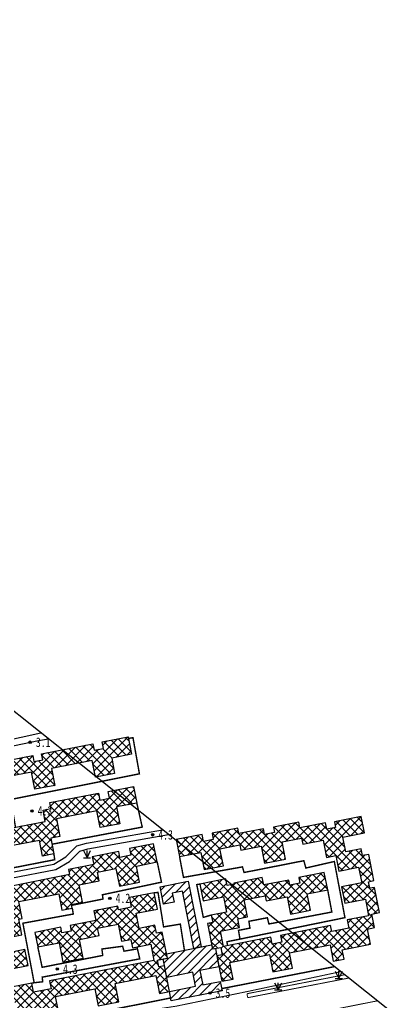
# Model space of a CAD drawing. Header units: metres. Extents: x 494039 to 619385, y 3351420 to 3402703.
# Drawn here: x 581446.4 to 581603.5, y 3397677.4 to 3398088.3 of the extents above; entities that cross this region are included whole.
import ezdxf
from ezdxf.enums import TextEntityAlignment as Align

# ---------------------------------------------------------------- set-up
doc = ezdxf.new("R2010")
doc.units = ezdxf.units.M
for name, pattern in [('2430', [0]), ('4440', [0]), ('8522', [0])]:
    doc.linetypes.add(name, pattern=pattern)
for name, color, linetype in [('210100', 130, 'Continuous'), ('310300', 8, 'Continuous'), ('310500', 8, 'Continuous'), ('380201', 8, '2430'), ('420500', 8, 'Continuous'), ('430600', 8, '4440'), ('720100', 8, 'Continuous'), ('760202', 8, '8522'), ('820200', 8, 'Continuous'), ('范围线', 8, 'Continuous')]:
    doc.layers.add(name, color=color, linetype=linetype)
pattern_1 = [(45, (0, 0), (-1.767766953, 1.767766953), []), (135, (0, 0), (-1.767766953, -1.767766953), [])]
pattern_2 = [(45, (0, 0), (-1.767766953, 1.767766953), [])]

# ---------------------------------------------------------------- blocks, each defined once
blk = doc.blocks.new('p_point')
for radius in [0.25, 0.2, 0.15, 0.1, 0.05]:
    blk.add_circle((0, 0), radius)
blk.add_point((0, 0))
blk = doc.blocks.new('gc124')
for p, q in [((-0.75, 1.5), (0, 0)), ((-0.75, 0), (0.75, 0)), ((0, 0), (0, 1.5)), ((0, 0), (0.75, 1.5))]:
    blk.add_line(p, q)
blk = doc.blocks.new('1-3&1-4')
at = {"layer": '310300', "linetype": 'Continuous'}
h = blk.add_hatch(dxfattribs=at)
h.set_pattern_fill('ANSI31', color=8, scale=20, style=0)
h.set_pattern_definition(pattern_2)
h.paths.add_polyline_path([(581519.2405, 3397700.0185), (581514.5472, 3397723.9793), (581510.2466, 3397723.137), (581511.0012, 3397719.2844), (581506.6269, 3397718.4276), (581505.1855, 3397725.7868), (581516.9056, 3397728.0824), (581522.2857, 3397700.615)])
h = blk.add_hatch(dxfattribs=at)
h.set_pattern_fill('ANSI31', color=8, scale=20, style=0)
h.set_pattern_definition(pattern_2)
h.paths.add_polyline_path([(581506.382, 3397695.6019), (581508.1663, 3397695.9514), (581507.8083, 3397697.7793), (581526.6707, 3397701.4739), (581527.0069, 3397699.7576), (581528.272, 3397700.0054), (581529.7739, 3397692.3374), (581521.8254, 3397690.7805), (581523.0138, 3397684.7136), (581530.3286, 3397686.1464), (581531.0991, 3397682.2124), (581509.8211, 3397678.0446), (581509.0483, 3397681.9897), (581520.0072, 3397684.1362), (581518.8597, 3397689.995), (581507.9007, 3397687.8484)])
at = {"layer": '310500', "linetype": 'Continuous'}
h = blk.add_hatch(dxfattribs=at)
h.set_pattern_fill('ANSI37', color=8, scale=20, style=0)
h.set_pattern_definition(pattern_1)
h.paths.add_polyline_path([(581451.8555, 3397780.6799), (581452.3577, 3397778.0883), (581456.0337, 3397778.8006), (581455.5429, 3397781.3333), (581477.0582, 3397785.5025), (581477.5683, 3397782.8698), (581481.4157, 3397783.6154), (581480.8848, 3397786.3551), (581491.7111, 3397788.453), (581493.1198, 3397781.1836), (581484.879, 3397779.5867), (581486.1297, 3397773.1321), (581478.0727, 3397771.5708), (581476.7223, 3397778.5394), (581459.7045, 3397775.2417), (581461.0826, 3397768.1301), (581452.6958, 3397766.505), (581451.3067, 3397773.6735), (581434.4315, 3397770.4035), (581435.8009, 3397763.3368), (581440.4853, 3397764.2446), (581441.8482, 3397757.2115), (581433.1991, 3397755.5355), (581434.5175, 3397748.7318), (581457.073, 3397753.1026), (581456.1579, 3397757.8251), (581459.4715, 3397758.4672), (581458.9962, 3397760.9198), (581479.3296, 3397764.86), (581479.8907, 3397761.9642), (581483.9593, 3397762.7526), (581483.4147, 3397765.5632), (581494.0684, 3397767.6276), (581495.396, 3397760.7767), (581486.9302, 3397759.1362), (581488.2985, 3397752.075), (581479.9974, 3397750.4664), (581478.6382, 3397757.4805), (581461.7436, 3397754.2067), (581463.1774, 3397746.8076), (581459.4434, 3397746.084), (581460.7149, 3397739.5225), (581455.9747, 3397738.6039), (581454.7053, 3397745.1549), (581438.2806, 3397741.9722), (581439.5148, 3397735.6033), (581434.8852, 3397734.7062), (581432.7856, 3397745.5416), (581434.0307, 3397745.7829), (581433.5169, 3397748.4345), (581430.0051, 3397747.754), (581427.892, 3397758.659), (581430.0863, 3397759.0842), (581429.4747, 3397762.2405), (581431.0623, 3397762.5481), (581428.9827, 3397773.2801), (581430.7851, 3397773.6294), (581430.2308, 3397776.4895)])
h = blk.add_hatch(dxfattribs=at)
h.set_pattern_fill('ANSI37', color=8, scale=20, style=0)
h.set_pattern_definition(pattern_1)
h.paths.add_polyline_path([(581530.9661, 3397686.2508), (581535.6434, 3397687.167), (581534.278, 3397694.1373), (581550.8633, 3397697.3859), (581552.2803, 3397690.152), (581560.5309, 3397691.7681), (581559.2768, 3397698.1707), (581576.2258, 3397701.4906), (581577.5685, 3397694.6357), (581582.0778, 3397695.519), (581581.3234, 3397699.3704), (581593.1889, 3397701.6945), (581591.9345, 3397708.0985), (581594.8107, 3397708.6619), (581593.698, 3397714.3427), (581596.8758, 3397714.9652), (581594.811, 3397725.5064), (581592.8364, 3397725.1196), (581592.2941, 3397727.8883), (581594.5781, 3397728.3357), (581592.4286, 3397739.31), (581589.8049, 3397738.7961), (581589.2501, 3397741.6281), (581582.8118, 3397740.367), (581581.6106, 3397746.4997), (581590.6412, 3397748.2685), (581589.2936, 3397755.1485), (581578.0602, 3397752.9481), (581578.526, 3397750.5703), (581574.9051, 3397749.8611), (581574.3832, 3397752.5259), (581563.634, 3397750.4204), (581563.1671, 3397752.804), (581552.5993, 3397750.734), (581553.0416, 3397748.4759), (581548.8682, 3397747.6585), (581548.402, 3397750.0384), (581538.0393, 3397748.0086), (581537.5993, 3397750.2552), (581526.8831, 3397748.1561), (581527.4035, 3397745.499), (581523.3209, 3397744.6994), (581522.7555, 3397747.5859), (581511.8791, 3397745.4554), (581513.2694, 3397738.3571), (581522.1461, 3397740.0958), (581523.5473, 3397732.9422), (581531.5877, 3397734.5171), (581530.1914, 3397741.6456), (581538.4477, 3397743.2628), (581538.8859, 3397741.0257), (581547.3465, 3397742.6829), (581548.7395, 3397735.5713), (581557.5367, 3397737.2945), (581556.1293, 3397744.4798), (581564.3224, 3397746.0846), (581564.8082, 3397743.6046), (581573.2853, 3397745.265), (581574.7016, 3397738.0345), (581578.612, 3397738.8004), (581579.8759, 3397732.3478), (581588.1931, 3397733.9769), (581589.4892, 3397727.3603), (581581.062, 3397725.7096), (581582.4066, 3397718.8452), (581591.0026, 3397720.5289), (581592.3516, 3397713.642), (581583.3557, 3397711.8799), (581584.0332, 3397708.4213), (581576.9735, 3397707.0385), (581576.4806, 3397709.555), (581555.5394, 3397705.4531), (581556.1065, 3397702.5582), (581552.0528, 3397701.7642), (581551.4889, 3397704.6431), (581531.6636, 3397700.7598), (581530.4101, 3397707.1595), (581538.3363, 3397708.7121), (581537.6273, 3397712.3315), (581541.7277, 3397713.1346), (581540.3307, 3397720.2667), (581549.1389, 3397721.992), (581549.5642, 3397719.8208), (581558.2577, 3397721.5236), (581559.6731, 3397714.2978), (581568.0262, 3397715.934), (581566.688, 3397722.7664), (581575.2458, 3397724.4426), (581573.8206, 3397731.7185), (581563.1569, 3397729.6297), (581563.6272, 3397727.2288), (581559.3855, 3397726.398), (581558.9574, 3397728.5836), (581548.4641, 3397726.5282), (581547.8641, 3397729.5918), (581536.0266, 3397727.2732), (581536.1025, 3397726.8856), (581533.1963, 3397726.3164), (581532.6667, 3397729.02), (581521.7305, 3397726.8779), (581523.0961, 3397719.9063), (581531.6364, 3397721.5791), (581532.8899, 3397715.1793), (581526.5296, 3397713.9334), (581527.1425, 3397710.8046), (581524.928, 3397710.3708), (581527.0069, 3397699.7576), (581530.4727, 3397700.4365), (581531.0755, 3397697.359), (581528.8748, 3397696.9279)])
h = blk.add_hatch(dxfattribs=at)
h.set_pattern_fill('ANSI37', color=8, scale=20, style=0)
h.set_pattern_definition(pattern_1)
h.paths.add_polyline_path([(581437.9521, 3397683.031), (581440.8061, 3397683.5901), (581441.854, 3397678.2398), (581444.1235, 3397678.6843), (581445.4005, 3397672.1644), (581457.9777, 3397674.6279), (581458.612, 3397671.3895), (581462.9006, 3397672.2296), (581461.3895, 3397679.9444), (581477.7689, 3397683.1527), (581479.1773, 3397675.9621), (581487.883, 3397677.6673), (581486.3782, 3397685.3498), (581503.3715, 3397688.6783), (581504.8429, 3397681.1665), (581509.0482, 3397681.9902), (581506.9531, 3397692.6864), (581504.6156, 3397692.2286), (581504.0446, 3397695.144), (581508.1663, 3397695.9514), (581506.0414, 3397706.7998), (581503.651, 3397706.3316), (581503.002, 3397709.645), (581496.3689, 3397708.3457), (581495.1314, 3397714.6634), (581504.0197, 3397716.4044), (581502.6801, 3397723.2432), (581492.2819, 3397721.2065), (581493.0664, 3397717.2013), (581487.7914, 3397716.168), (581487.4986, 3397717.6631), (581477.4264, 3397715.6902), (581478.207, 3397711.7051), (581467.4972, 3397709.6073), (581467.9617, 3397707.2358), (581464.0831, 3397706.4761), (581463.622, 3397708.8299), (581452.7828, 3397706.7068), (581453.976, 3397700.6151), (581462.8488, 3397702.353), (581464.4328, 3397694.2662), (581472.8886, 3397695.9225), (581471.3603, 3397703.7252), (581479.5881, 3397705.3368), (581478.9686, 3397708.4997), (581487.6133, 3397710.193), (581489.0236, 3397702.9927), (581492.9398, 3397703.7598), (581493.6214, 3397700.2801), (581501.2486, 3397701.7741), (581502.5799, 3397694.9776), (581458.8614, 3397686.4143), (581459.4995, 3397683.1565), (581452.1597, 3397681.7188), (581451.4162, 3397685.5148), (581442.877, 3397683.8422), (581441.4419, 3397691.1687), (581449.9055, 3397692.8265), (581448.5908, 3397699.5387), (581440.2641, 3397697.9077), (581439.0729, 3397703.9891), (581447.362, 3397705.6127), (581446.0615, 3397712.252), (581447.4488, 3397712.5238), (581446.0722, 3397719.5516), (581462.7427, 3397722.8169), (581464.0808, 3397715.9856), (581468.3997, 3397716.8316), (581468.0912, 3397718.4068), (581472.6456, 3397719.2989), (581471.2158, 3397726.5987), (581479.6107, 3397728.2431), (581478.9049, 3397731.8464), (581486.6693, 3397733.3672), (581488.1012, 3397726.0571), (581496.5187, 3397727.7059), (581495.2051, 3397734.4122), (581503.9339, 3397736.122), (581502.4406, 3397743.7457), (581492.3157, 3397741.7625), (581492.8672, 3397738.9469), (581488.3588, 3397738.0638), (581487.8934, 3397740.4399), (581476.7814, 3397738.2634), (581477.3996, 3397735.1073), (581466.8413, 3397733.0392), (581467.2747, 3397730.8264), (581442.2109, 3397725.917), (581442.6638, 3397723.605), (581438.8761, 3397722.8631), (581438.3957, 3397725.3153), (581427.6319, 3397723.2069), (581429.014, 3397716.1512), (581437.1815, 3397717.751), (581438.3981, 3397711.5396), (581435.0278, 3397710.8795), (581435.6548, 3397707.6782), (581433.2178, 3397707.2009), (581437.9521, 3397683.0311)])
at = {"layer": '210100', "color": 141, "linetype": 'Continuous', "flags": 128}
blk.add_lwpolyline([(581216.9453, 3397741.6712), (581228.7429, 3397744.0289), (581237.9901, 3397746.008), (581243.5266, 3397747.2522), (581256.4218, 3397750.264), (581263.7788, 3397752.0375), (581284.8422, 3397757.2235), (581289.4776, 3397758.2909), (581295.7291, 3397759.6205), (581304.0944, 3397761.2498), (581316.6812, 3397763.509), (581325.0869, 3397764.9459), (581371.3615, 3397772.6487), (581383.96, 3397774.861), (581392.3395, 3397776.4333), (581404.502, 3397778.9433), (581455.246, 3397790.1584)], dxfattribs=at)
at = {"layer": '310300', "color": 8, "linetype": 'Continuous', "flags": 128}
blk.add_lwpolyline([(581519.2405, 3397700.0185), (581514.5472, 3397723.9793), (581510.2466, 3397723.137), (581511.0012, 3397719.2844), (581506.6269, 3397718.4276), (581505.1855, 3397725.7868), (581516.9056, 3397728.0824), (581522.2857, 3397700.615)], close=True, dxfattribs=at)
at = {"layer": '310300', "color": 8, "linetype": 'Continuous', "elevation": 9.0842, "flags": 128}
blk.add_lwpolyline([(581506.382, 3397695.6019), (581508.1663, 3397695.9514), (581507.8083, 3397697.7793), (581526.6707, 3397701.4739), (581527.0069, 3397699.7576), (581528.272, 3397700.0054), (581529.7739, 3397692.3374), (581521.8254, 3397690.7805), (581523.0138, 3397684.7136), (581530.3286, 3397686.1464), (581531.0991, 3397682.2124), (581509.8211, 3397678.0446), (581509.0483, 3397681.9897), (581520.0072, 3397684.1362), (581518.8597, 3397689.995), (581507.9007, 3397687.8484)], close=True, dxfattribs=at)
at = {"layer": '310500', "color": 8, "linetype": 'Continuous', "flags": 128}
for points, elevation in [([(581434.5175, 3397748.7318), (581457.073, 3397753.1026), (581456.1579, 3397757.8251), (581459.4715, 3397758.4672), (581458.9962, 3397760.9198), (581479.3296, 3397764.86), (581479.8907, 3397761.9642), (581483.9593, 3397762.7526), (581483.4147, 3397765.5632), (581494.0684, 3397767.6276), (581495.396, 3397760.7767), (581486.9302, 3397759.1362), (581488.2985, 3397752.075), (581479.9974, 3397750.4664), (581478.6382, 3397757.4805), (581461.7436, 3397754.2067), (581463.1774, 3397746.8076), (581459.4434, 3397746.084), (581460.7149, 3397739.5225), (581455.9747, 3397738.6039), (581454.7053, 3397745.1549), (581438.2806, 3397741.9722)], 11.9408), ([(581430.2308, 3397776.4895), (581451.8555, 3397780.6799), (581452.3577, 3397778.0883), (581456.0337, 3397778.8006), (581455.5429, 3397781.3333), (581477.0582, 3397785.5025), (581477.5683, 3397782.8698), (581481.4157, 3397783.6154), (581480.8848, 3397786.3551), (581491.7111, 3397788.453), (581493.1198, 3397781.1836), (581484.879, 3397779.5867), (581486.1297, 3397773.1321), (581478.0727, 3397771.5708), (581476.7223, 3397778.5394), (581459.7045, 3397775.2417), (581461.0826, 3397768.1301), (581452.6958, 3397766.505), (581451.3067, 3397773.6735), (581434.4315, 3397770.4035)], 11.9408), ([(581462.9006, 3397672.2296), (581461.3895, 3397679.9444), (581477.7689, 3397683.1527), (581479.1773, 3397675.9621), (581487.883, 3397677.6673), (581486.3782, 3397685.3498), (581503.3715, 3397688.6783), (581504.8429, 3397681.1665), (581509.0482, 3397681.9902), (581506.9531, 3397692.6864), (581504.6156, 3397692.2286), (581504.0446, 3397695.144), (581508.1663, 3397695.9514), (581506.0414, 3397706.7998), (581503.651, 3397706.3316), (581503.002, 3397709.645), (581496.3689, 3397708.3457), (581495.1314, 3397714.6634), (581504.0197, 3397716.4044), (581502.6801, 3397723.2432), (581492.2819, 3397721.2065), (581493.0664, 3397717.2013), (581487.7914, 3397716.168), (581487.4986, 3397717.6631), (581477.4264, 3397715.6902), (581478.207, 3397711.7051), (581467.4972, 3397709.6073), (581467.9617, 3397707.2358), (581464.0831, 3397706.4761), (581463.622, 3397708.8299), (581452.7828, 3397706.7068), (581453.976, 3397700.6151), (581462.8488, 3397702.353), (581464.4328, 3397694.2662), (581472.8886, 3397695.9225), (581471.3603, 3397703.7252), (581479.5881, 3397705.3368), (581478.9686, 3397708.4997), (581487.6133, 3397710.193), (581489.0236, 3397702.9927), (581492.9398, 3397703.7598), (581493.6214, 3397700.2801), (581501.2486, 3397701.7741), (581502.5799, 3397694.9776), (581458.8614, 3397686.4143), (581459.4995, 3397683.1565), (581452.1597, 3397681.7188), (581451.4162, 3397685.5148), (581442.877, 3397683.8422)], 12.668), ([(581441.4419, 3397691.1687), (581449.9055, 3397692.8265), (581448.5908, 3397699.5387), (581440.2641, 3397697.9077)], 12.668), ([(581439.0729, 3397703.9891), (581447.362, 3397705.6127), (581446.0615, 3397712.252), (581447.4488, 3397712.5238), (581446.0722, 3397719.5516), (581462.7427, 3397722.8169), (581464.0808, 3397715.9856), (581468.3997, 3397716.8316), (581468.0912, 3397718.4068), (581472.6456, 3397719.2989), (581471.2158, 3397726.5987), (581479.6107, 3397728.2431), (581478.9049, 3397731.8464), (581486.6693, 3397733.3672), (581488.1012, 3397726.0571), (581496.5187, 3397727.7059), (581495.2051, 3397734.4122), (581503.9339, 3397736.122), (581502.4406, 3397743.7457), (581492.3157, 3397741.7625), (581492.8672, 3397738.9469), (581488.3588, 3397738.0638), (581487.8934, 3397740.4399), (581476.7814, 3397738.2634), (581477.3996, 3397735.1073), (581466.8413, 3397733.0392), (581467.2747, 3397730.8264), (581442.2109, 3397725.917)], 12.668)]:
    blk.add_lwpolyline(points, dxfattribs=dict(at, elevation=elevation))
at = {"layer": '310500', "color": 8, "linetype": 'Continuous', "elevation": 11.9408, "flags": 128}
blk.add_lwpolyline([(581530.9661, 3397686.2508), (581535.6434, 3397687.167), (581534.278, 3397694.1373), (581550.8633, 3397697.3859), (581552.2803, 3397690.152), (581560.5309, 3397691.7681), (581559.2768, 3397698.1707), (581576.2258, 3397701.4906), (581577.5685, 3397694.6357), (581582.0778, 3397695.519), (581581.3234, 3397699.3704), (581593.1889, 3397701.6945), (581591.9345, 3397708.0985), (581594.8107, 3397708.6619), (581593.698, 3397714.3427), (581596.8758, 3397714.9652), (581594.811, 3397725.5064), (581592.8364, 3397725.1196), (581592.2941, 3397727.8883), (581594.5781, 3397728.3357), (581592.4286, 3397739.31), (581589.8049, 3397738.7961), (581589.2501, 3397741.6281), (581582.8118, 3397740.367), (581581.6106, 3397746.4997), (581590.6412, 3397748.2685), (581589.2936, 3397755.1485), (581578.0602, 3397752.9481), (581578.526, 3397750.5703), (581574.9051, 3397749.8611), (581574.3832, 3397752.5259), (581563.634, 3397750.4204), (581563.1671, 3397752.804), (581552.5993, 3397750.734), (581553.0416, 3397748.4759), (581548.8682, 3397747.6585), (581548.402, 3397750.0384), (581538.0393, 3397748.0086), (581537.5993, 3397750.2552), (581526.8831, 3397748.1561), (581527.4035, 3397745.499), (581523.3209, 3397744.6994), (581522.7555, 3397747.5859), (581511.8791, 3397745.4554), (581513.2694, 3397738.3571), (581522.1461, 3397740.0958), (581523.5473, 3397732.9422), (581531.5877, 3397734.5171), (581530.1914, 3397741.6456), (581538.4477, 3397743.2628), (581538.8859, 3397741.0257), (581547.3465, 3397742.6829), (581548.7395, 3397735.5713), (581557.5367, 3397737.2945), (581556.1293, 3397744.4798), (581564.3224, 3397746.0846), (581564.8082, 3397743.6046), (581573.2853, 3397745.265), (581574.7016, 3397738.0345), (581578.612, 3397738.8004), (581579.8759, 3397732.3478), (581588.1931, 3397733.9769), (581589.4892, 3397727.3603), (581581.062, 3397725.7096), (581582.4066, 3397718.8452), (581591.0026, 3397720.5289), (581592.3516, 3397713.642), (581583.3557, 3397711.8799), (581584.0332, 3397708.4213), (581576.9735, 3397707.0385), (581576.4806, 3397709.555), (581555.5394, 3397705.4531), (581556.1065, 3397702.5582), (581552.0528, 3397701.7642), (581551.4889, 3397704.6431), (581531.6636, 3397700.7598), (581530.4101, 3397707.1595), (581538.3363, 3397708.7121), (581537.6273, 3397712.3315), (581541.7277, 3397713.1346), (581540.3307, 3397720.2667), (581549.1389, 3397721.992), (581549.5642, 3397719.8208), (581558.2577, 3397721.5236), (581559.6731, 3397714.2978), (581568.0262, 3397715.934), (581566.688, 3397722.7664), (581575.2458, 3397724.4426), (581573.8206, 3397731.7185), (581563.1569, 3397729.6297), (581563.6272, 3397727.2288), (581559.3855, 3397726.398), (581558.9574, 3397728.5836), (581548.4641, 3397726.5282), (581547.8641, 3397729.5918), (581536.0266, 3397727.2732), (581536.1025, 3397726.8856), (581533.1963, 3397726.3164), (581532.6667, 3397729.02), (581521.7305, 3397726.8779), (581523.0961, 3397719.9063), (581531.6364, 3397721.5791), (581532.8899, 3397715.1793), (581526.5296, 3397713.9334), (581527.1425, 3397710.8046), (581524.928, 3397710.3708), (581527.0069, 3397699.7576), (581530.4727, 3397700.4365), (581531.0755, 3397697.359), (581528.8748, 3397696.9279)], close=True, dxfattribs=at)
at = {"layer": '380201', "color": 8, "linetype": '2430', "const_width": 0.6, "flags": 128}
for points, elevation in [([(581444.6416, 3397750.6936), (581442.6725, 3397762.253), (581496.4879, 3397772.9741), (581493.7885, 3397788.0931), (581491.8455, 3397787.7595)], 6.8478), ([(581459.936, 3397743.5421), (581497.6642, 3397750.7105), (581495.396, 3397760.7767)], 6.8478), ([(581434.8852, 3397734.7062), (581435.5271, 3397732.0935), (581461.0545, 3397737.0767), (581460.7149, 3397739.5225)], 6.8478), ([(581468.1665, 3397718.0224), (581481.2667, 3397720.6217), (581481.0166, 3397722.4136), (581505.7184, 3397727.6839), (581503.9339, 3397736.122)], 6.8478), ([(581513.2694, 3397738.3571), (581514.9164, 3397729.6772), (581539.5997, 3397734.0679), (581540.264, 3397731.7241), (581565.2676, 3397736.6522), (581566.1114, 3397733.5928), (581578.0132, 3397736.3242), (581582.4592, 3397712.8483), (581533.0975, 3397702.7731), (581533.3328, 3397701.0868)], 6.8478), ([(581521.7305, 3397726.8779), (581520.4654, 3397726.6613), (581523.2166, 3397712.9726), (581526.5296, 3397713.9334)], 6.8478), ([(581515.3072, 3397699.2481), (581513.5992, 3397710.1506), (581506.5875, 3397708.9932), (581504.2647, 3397723.3989), (581502.6801, 3397723.2432)], 6.8478), ([(581538.5548, 3397703.887), (581537.9259, 3397707.5371), (581542.7147, 3397708.458), (581542.2825, 3397711.3167), (581550.0089, 3397712.8063), (581550.6354, 3397710.1964), (581576.9797, 3397715.1964), (581575.2458, 3397724.4426)], 6.8478), ([(581452.4523, 3397685.6336), (581447.7426, 3397710.5162), (581468.8239, 3397714.3607), (581468.3997, 3397716.8316)], 6.8478), ([(581495.4571, 3397700.6397), (581496.6287, 3397695.6251), (581455.836, 3397687.9751), (581456.017, 3397686.0422), (581451.4162, 3397685.5148)], 6.8478), ([(581495.6548, 3397699.7934), (581490.0416, 3397698.836), (581489.4491, 3397700.8934), (581480.8, 3397699.7422), (581481.1338, 3397697.0488), (581455.7914, 3397692.0921), (581453.976, 3397700.6151)], 6.8478), ([(581530.9105, 3397683.1754), (581574.1673, 3397691.593), (581578.1178, 3397692.3904)], 6.721)]:
    blk.add_lwpolyline(points, dxfattribs=dict(at, elevation=elevation))
blk.add_lwpolyline([(581437.9521, 3397683.031), (581440.6645, 3397669.8247), (581443.5579, 3397665.9941), (581485.1455, 3397674.4179), (581509.5808, 3397679.271)], dxfattribs=at)
at = {"layer": '420500', "color": 8, "linetype": 'Continuous', "const_width": 0.4, "flags": 128}
blk.add_lwpolyline([(581209.1173, 3397618.76), (581247.0884, 3397625.478), (581292.5306, 3397634.2507), (581353.1145, 3397645.2649), (581401.394, 3397655.6032), (581480.4522, 3397671.0238), (581511.8655, 3397675.8469), (581541.419, 3397681.9202), (581580.768, 3397690.2817)], dxfattribs=at)
for points, elevation in [([(581541.4742, 3397681.0476), (581582.3926, 3397688.989)], 3.8155), ([(581584.1239, 3397687.6114), (581541.7947, 3397679.3962)], 3.8155), ([(581596.0985, 3397678.0834), (581528.4045, 3397664.7211)], 3.8155), ([(581541.7947, 3397679.3962), (581541.4742, 3397681.0476)], 3.8244)]:
    blk.add_lwpolyline(points, dxfattribs=dict(at, elevation=elevation))
at = {"layer": '430600', "color": 8, "linetype": '4440', "flags": 128}
for points in [[(581286.8387, 3397728.6046), (581288.8446, 3397719.4215), (581311.0279, 3397723.4531), (581353.1042, 3397731.3848), (581396.1365, 3397740.4069), (581400.9163, 3397739.8788), (581404.5912, 3397738.111), (581418.6189, 3397728.0272), (581420.4593, 3397727.4879), (581460.7162, 3397735.2637), (581465.7336, 3397738.2221), (581470.2856, 3397742.8144), (581474.3532, 3397743.9314), (581506.1808, 3397749.6301)], [(581423.7268, 3397725.6874), (581461.5738, 3397732.9977), (581467.212, 3397736.3222), (581471.5325, 3397740.681), (581474.8808, 3397741.6004), (581508.6691, 3397747.6502)]]:
    blk.add_lwpolyline(points, dxfattribs=at)
at = {"layer": '760202', "color": 8, "linetype": '8522', "flags": 128}
blk.add_lwpolyline([(581258.8966, 3397746.2686), (581284.237, 3397753.1096), (581316.1536, 3397759.248), (581350.2402, 3397765.2871), (581405.7213, 3397776.4493), (581423.966, 3397780.6515), (581454.2207, 3397786.9126), (581458.4735, 3397787.5903)], dxfattribs=at)
at = {"layer": '范围线', "color": 8, "flags": 128}
blk.add_lwpolyline([(580974.9971, 3398172.2884), (580158.1729, 3397748.7629), (583102.2681, 3395406.1495), (589376.9328, 3392493.3034), (594318.9563, 3392016.403), (594002.9657, 3392059.9931), (593709.5027, 3392110.274), (593489.39, 3392154.2585), (593446.55, 3392164.1073), (593184.0367, 3392224.4585), (592856.0894, 3392311.9807), (592630.9821, 3392379.424), (592345.2786, 3392474.0542), (592112.8421, 3392558.6278), (591835.9381, 3392668.5492), (591571.4074, 3392783.2499), (591303.4331, 3392909.9936), (591275.2655, 3392923.316), (591065.2798, 3393031.2284), (591019.813, 3393054.5939), (590886.2864, 3393127.1825), (590776.1303, 3393189.2284), (589711.9005, 3393302.4152), (583546.9224, 3396125.8295)], close=True, dxfattribs=at)
at = {"layer": '720100', "color": 8, "linetype": 'Continuous', "xscale": 2, "yscale": 2, "zscale": 2}
for p in [(581450.7767, 3397786.1999, 3.1289), (581451.5093, 3397757.4745, 4.3219), (581501.9778, 3397747.4809, 4.2925), (581484.1183, 3397720.9545, 4.2168), (581462.1203, 3397691.3276, 4.2979), (581525.9596, 3397681.326, 3.4992)]:
    blk.add_blockref('p_point', p, dxfattribs=at)
at = {"layer": '820200', "color": 8, "linetype": 'Continuous', "xscale": 2, "yscale": 2}
for p in [(581474.573, 3397737.9141, 4.2294), (581579.9239, 3397687.412, 4.257), (581554.5393, 3397682.6341, 4.257)]:
    blk.add_blockref('gc124', p, dxfattribs=at)
at = {"layer": '720100', "color": 8, "width": 0.75}
for s, p in [('3.1', (581453.1767, 3397786.1999, 3.1289)), ('4.3', (581453.9093, 3397757.4745, 4.3219)), ('4.3', (581504.3778, 3397747.4809, 4.2925)), ('4.2', (581486.5183, 3397720.9545, 4.2168)), ('4.3', (581464.5203, 3397691.3276, 4.2979)), ('3.5', (581528.3596, 3397681.326, 3.4992))]:
    blk.add_text(s, height=4, dxfattribs=at).set_placement(p, align=Align.MIDDLE_LEFT)

msp = doc.modelspace()

# ---------------------------------------------------------------- block references
msp.add_blockref('1-3&1-4', (0, 0))

doc.saveas('drawing.dxf')
